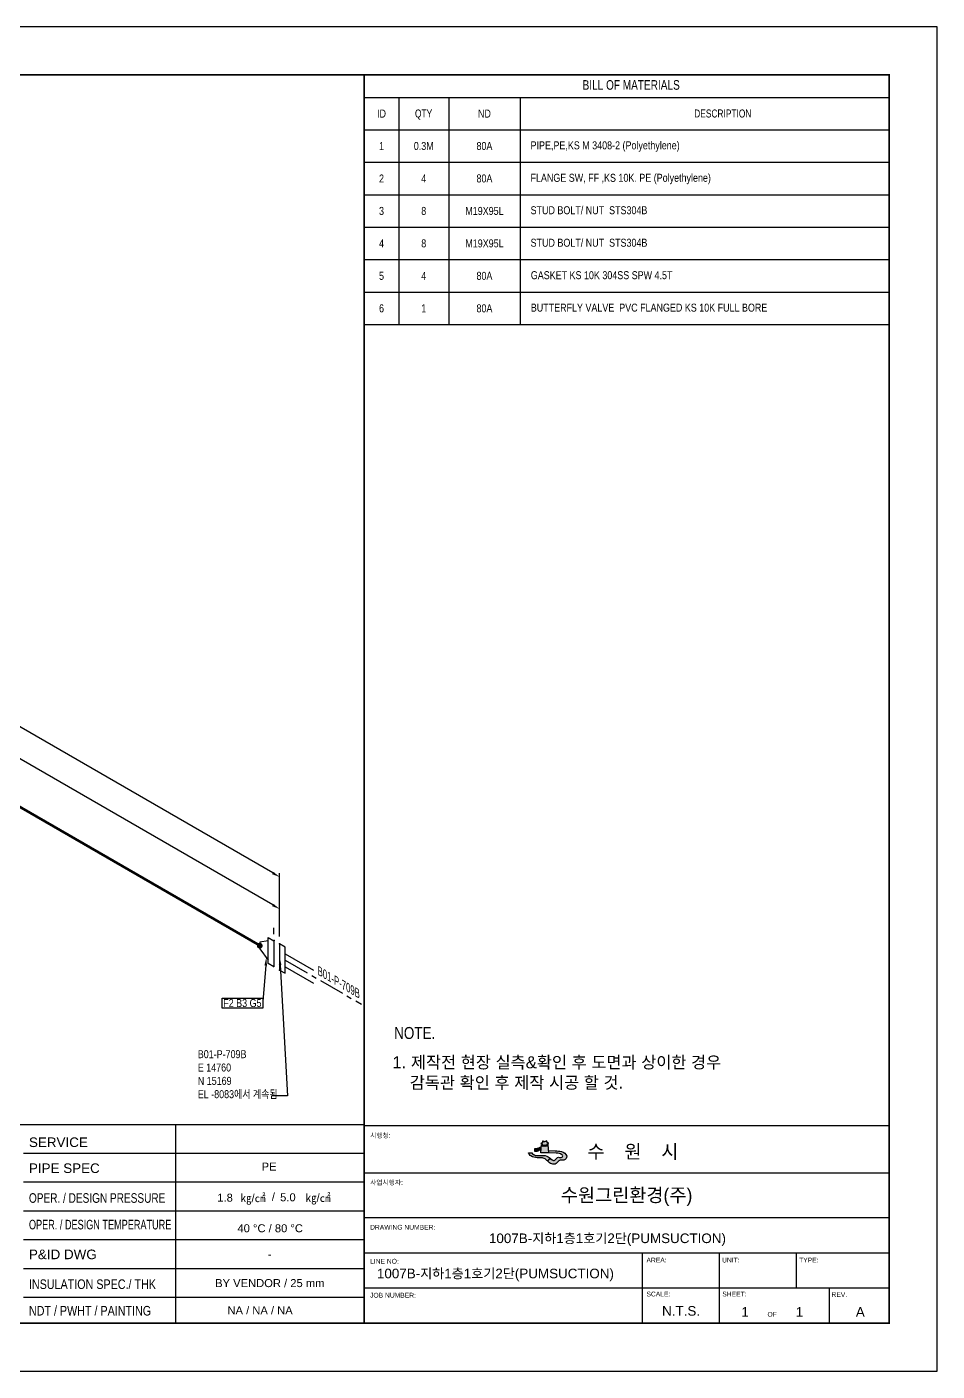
# Model space of a CAD drawing. Header units: millimetres. Extents: x 0 to 594, y 0 to 420.
# Drawn here: x 309.6 to 594, y 0 to 420 of the extents above; entities that cross this region are included whole.
import ezdxf
from ezdxf import colors
from ezdxf.entities.mleader import LeaderData, LeaderLine
from ezdxf.enums import TextEntityAlignment as Align
from ezdxf.math import Vec2, Vec3

# ---------------------------------------------------------------- set-up
doc = ezdxf.new("R2010")
doc.units = ezdxf.units.MM
doc.header["$LTSCALE"] = 0.25
doc.linetypes.add('CENTER', pattern=[50.8, 31.75, -6.35, 6.35, -6.35])
doc.linetypes.add('DASHED2', pattern=[9.525, 6.35, -3.175])
for name, color, linetype in [('7', 5, 'Continuous'), ('기기', 6, 'Continuous'), ('밸브', 4, 'Continuous'), ('연속', 7, 'DASHED2'), ('열 추적 선', 7, 'CENTER'), ('용접', 1, 'Continuous'), ('주석', 7, 'Continuous'), ('지시선', 1, 'Continuous'), ('치수', 1, 'Continuous'), ('테이블', 7, 'Continuous')]:
    doc.layers.add(name, color=color, linetype=linetype)
doc.layers.add('파이프', color=3, linetype='Continuous', lineweight=70)
doc.styles.add('AdskIsoAnnotation', font='arial.ttf', dxfattribs={"width": 0.8, "height": 1})
doc.styles.add('AdskIsoMetric', font='arial.ttf', dxfattribs={"width": 0.8, "height": 2.5})
doc.styles.add('AdskIsoMetric-30', font='arial.ttf', dxfattribs={"width": 0.8, "height": 2.5})
doc.styles.add('MtXpl_', font='')
doc.styles.add('RomanS', font='arial.ttf')
doc.styles.get("Standard").update_dxf_attribs({"font": 'arial.ttf'})
doc.styles.add('굴림', font='')
doc.styles.get('MtXpl_').set_extended_font_data('Gulim')
doc.styles.get('굴림').set_extended_font_data('Gulim')
doc.dimstyles.new('AdskIsoMetric', dxfattribs={"dimtxt": 2.5, "dimasz": 2.5, "dimexe": 1, "dimexo": 2, "dimgap": 0.8, "dimtad": 1, "dimdec": 0, "dimrnd": 1, "dimzin": 0, "dimdsep": 46, "dimtxsty": 'AdskIsoMetric', "dimcen": 0, "dimclrt": 7, "dimadec": 0, "dimazin": 0, "dimtfac": 1, "dimtdec": 0, "dimtmove": 1, "dimatfit": 3, "dimfxl": 0, "dimfrac": 2, "dimtolj": 1, "dimtzin": 0, "dimarcsym": 0})

# ---------------------------------------------------------------- blocks, each defined once
blk = doc.blocks.new('개스킷-1-IsoRight')
at = {"color": 0, "linetype": 'ByBlock', "lineweight": -2, "extrusion": (1, 0, 0)}
for p in [(-0.044, 0.23), (0.044, 0.179), (-0.053, -0.174), (0.044, -0.23)]:
    blk.add_point(p, dxfattribs=at)
blk = doc.blocks.new('플랜지WN-1-IsoRight')
at = {"color": 0, "linetype": 'ByBlock', "lineweight": -2, "extrusion": (0.707107, 0.408248, -0.57735)}
for p, q in [((0.022, 0.14), (-0.11, 0.115)), ((-0.11, 0.115), (-0.11, 0.013)), ((-0.11, 0.013), (0.022, -0.166)), ((0.022, 0.191), (0.11, 0.14)), ((0.022, -0.217), (0.022, 0.191)), ((0.11, 0.14), (0.11, -0.268)), ((0.11, -0.268), (0.022, -0.217))]:
    blk.add_line(p, q, dxfattribs=at)
blk = doc.blocks.new('*D14')
at = {"layer": 'Defpoints', "color": 0}
for p in [(214.86, 244.68), (214.86, 233.77), (388.58, 133.47)]:
    blk.add_point(p, dxfattribs=at)
at = {"layer": '치수', "color": 0, "lineweight": -2}
for p, q in [((214.86, 236.08), (214.86, 245.84)), ((386.42, 145.64), (217.03, 243.43)), ((388.58, 135.78), (388.58, 145.54))]:
    blk.add_line(p, q, dxfattribs=at)
at = {"layer": '치수', "color": 0}
for points in [[(217.24, 243.8), (216.82, 243.07), (214.86, 244.68)], [(386.62, 146), (386.21, 145.28), (388.58, 144.39)]]:
    blk.add_solid(points, dxfattribs=at)
at = {"layer": '치수', "color": 7, "insert": (301.72, 197.15), "char_height": 2.5, "attachment_point": 5, "rotation": 330, "style": 'AdskIsoMetric-30'}
blk.add_mtext('\\A1;257', dxfattribs=at)
blk = doc.blocks.new('개스킷 해치 표식-1-IsoRight')
at = {"linetype": 'ByBlock', "lineweight": -2, "extrusion": (0.707107, 0.408248, -0.57735)}
blk.add_line((0, 0), (0, 0.102), dxfattribs=at)
blk = doc.blocks.new('*D17')
at = {"layer": 'Defpoints', "color": 0}
for p in [(42.42, 354.25), (42.42, 333.33), (388.58, 133.47)]:
    blk.add_point(p, dxfattribs=at)
at = {"layer": '치수', "color": 0, "lineweight": -2}
for p, q in [((42.42, 335.64), (42.42, 355.4)), ((386.42, 155.64), (44.58, 353)), ((388.58, 135.78), (388.58, 155.54))]:
    blk.add_line(p, q, dxfattribs=at)
at = {"layer": '치수', "color": 0}
for points in [[(44.79, 353.36), (44.38, 352.63), (42.42, 354.25)], [(386.62, 156), (386.21, 155.28), (388.58, 154.39)]]:
    blk.add_solid(points, dxfattribs=at)
at = {"layer": '치수', "color": 7, "insert": (215.5, 256.93), "char_height": 2.5, "attachment_point": 5, "rotation": 330, "style": 'AdskIsoMetric-30'}
blk.add_mtext('\\A1;555', dxfattribs=at)
blk = doc.blocks.new('Buttweld')
at = {"lineweight": -2}
blk.add_hatch(color=0, dxfattribs=at).paths.add_polyline_path([(0.044, -0.003), (0.043, 0.005), (0.041, 0.013), (0.038, 0.02), (0.033, 0.026), (0.028, 0.032), (0.021, 0.037), (0.014, 0.04), (0.007, 0.042), (-0.001, 0.043), (-0.009, 0.042), (-0.017, 0.04), (-0.024, 0.037), (-0.03, 0.032), (-0.036, 0.026), (-0.04, 0.02), (-0.044, 0.013), (-0.046, 0.005), (-0.047, -0.003), (-0.046, -0.01), (-0.044, -0.018), (-0.04, -0.025), (-0.036, -0.032), (-0.03, -0.037), (-0.024, -0.042), (-0.017, -0.045), (-0.009, -0.047), (-0.001, -0.048), (0.007, -0.047), (0.014, -0.045), (0.021, -0.042), (0.028, -0.037), (0.033, -0.032), (0.038, -0.025), (0.041, -0.018), (0.043, -0.01)], is_closed=False, flags=0)
blk = doc.blocks.new('AnnoRect')
at = {"color": 0, "linetype": 'ByBlock', "lineweight": -2}
blk.add_wipeout([(-0.81, -0.6), (-0.81, 0.6), (0.81, 0.6), (0.81, -0.6)], dxfattribs=at)
blk.add_lwpolyline([(-0.81, -0.6), (-0.81, 0.6), (0.81, 0.6), (0.81, -0.6)], close=True, dxfattribs=at)
at = {"color": 0, "linetype": 'ByBlock', "lineweight": -2, "style": 'AdskIsoAnnotation', "width": 0.8}
blk.add_attdef('XX', text='', height=1, dxfattribs=at).set_placement((0, 0), align=Align.MIDDLE_CENTER)
blk = doc.blocks.new('끝 장비-1-IsoLeft')
at = {"color": 0, "linetype": 'ByBlock', "lineweight": -2, "extrusion": (0, 0.816497, 0.57735)}
for p, q in [((-0.177, 0), (-0.619, 0.255)), ((0, 0.102), (-0.442, 0.357)), ((-0.265, -0.051), (0.088, 0.153)), ((0.177, 0.102), (-0.177, -0.102)), ((0.088, 0.153), (0.177, 0.102)), ((-0.177, -0.102), (-0.265, -0.051))]:
    blk.add_line(p, q, dxfattribs=at)
blk = doc.blocks.new('수원시마크')
for color, points in [(1, [(3.75, 6.08, 0.143186), (2.76, 5.78, -0.141847), (1.87, 5.57), (1.39, 5.55), (1.39, 4.73), (1.96, 4.73, 0.144474), (2.64, 4.86), (2.85, 4.99, -0.277731), (3.42, 5.19), (3.68, 5.22)]), (3, [(4.54, 3.3), (1.78, 3.3, -0.16593), (0.46, 4.14), (-0.62, 4.14, 0.174295), (0.21, 3.1, 0.126792), (2.29, 2.45), (3.76, 2.41, -0.209259), (4.99, 2.06), (5.76, 1.43), (6.79, 2.24), (6.45, 2.52, 0.16522)])]:
    blk.add_hatch(color=color).paths.add_polyline_path(points)
h = blk.add_hatch(color=5)
h.paths.add_polyline_path([(6.27, 4.13), (6.04, 6.98), (5.7, 6.98), (5.7, 7.25), (6.13, 7.29), (6.13, 7.5), (5.64, 7.81), (5.64, 8.21), (5.5, 8.21), (5.5, 8.01), (4.93, 7.98), (4.36, 8.01), (4.36, 8.21), (4.22, 8.21), (4.22, 7.81), (3.73, 7.5), (3.73, 7.29), (4.16, 7.25), (4.16, 6.98), (3.82, 6.98), (3.59, 4.13)])
h.paths.add_polyline_path([(4.76, 6.46), (4.76, 6.74), (5.1, 6.74), (5.1, 6.46)], flags=16)
h.paths.add_polyline_path([(5.41, 6.46), (5.41, 6.74), (5.75, 6.74), (5.75, 6.46)], flags=16)
h.paths.add_polyline_path([(4.45, 6.46), (4.11, 6.46), (4.11, 6.74), (4.45, 6.74)], flags=16)
h.paths.add_polyline_path([(8.83, 4.05, -0.174291), (10.75, 3.51, -0.59696), (10.82, 2.7, -0.25604), (10.22, 2.53, 0.024566), (9.63, 2.64, 0.278989), (8.96, 2.35), (8.37, 1.69, -0.298853), (7.44, 1.72), (6.79, 2.24), (5.76, 1.43), (6.54, 0.8, 0.063286), (7.28, 0.37, 0.24753), (8.73, 0.49), (9.46, 1.2, -0.193471), (10.41, 1.66), (11.45, 1.69, 0.388319), (12.37, 3.05, 0.259907), (10.64, 4.57, 0.04063), (8.4, 4.86), (6.21, 4.91), (6.27, 4.13), (6.32, 4.13)])
at = {"color": 1}
blk.add_line((5.76, 1.43), (6.79, 2.24), dxfattribs=at)
at = {"color": 5}
for points in [[(6.2, 4.91), (8.4, 4.86, -0.04063), (10.64, 4.57, -0.259907), (12.37, 3.05, -0.388319), (11.45, 1.69), (10.41, 1.66, 0.193471), (9.46, 1.2), (8.73, 0.49, -0.24753), (7.28, 0.37, -0.063286), (6.54, 0.8), (4.99, 2.06, 0.209259), (3.76, 2.41), (2.29, 2.45, -0.126792), (0.21, 3.1, -0.174295), (-0.62, 4.14, -2.92713)], [(-0.62, 4.14), (0.46, 4.14, 0.16593), (1.78, 3.3), (4.54, 3.3, -0.16522), (6.45, 2.52), (7.44, 1.72, 0.298853), (8.37, 1.69), (8.96, 2.35, -0.278989), (9.63, 2.64, -0.024566), (10.22, 2.53, 0.25604), (10.82, 2.7, 0.59696), (10.75, 3.51, 0.174291), (8.83, 4.05), (6.32, 4.13), (3.59, 4.13)]]:
    blk.add_lwpolyline(points, format="xyb", dxfattribs=at)
at = {"color": 1}
blk.add_lwpolyline([(3.75, 6.08, 0.143186), (2.76, 5.78, -0.141847), (1.87, 5.57), (1.39, 5.55), (1.39, 4.73), (1.96, 4.73, 0.144474), (2.64, 4.86), (2.85, 4.99, -0.277731), (3.42, 5.19), (3.68, 5.22)], format="xyb", dxfattribs=at)
at = {"color": 5}
for points in [[(3.59, 4.13), (3.82, 6.98), (4.16, 6.98), (4.16, 7.25), (3.73, 7.29), (3.73, 7.5), (4.22, 7.81), (4.22, 8.21), (4.36, 8.21), (4.36, 8.01), (4.93, 7.98)], [(6.27, 4.13), (6.04, 6.98), (5.7, 6.98), (5.7, 7.25), (6.13, 7.29), (6.13, 7.5), (5.64, 7.81), (5.64, 8.21), (5.5, 8.21), (5.5, 8.01), (4.93, 7.98)]]:
    blk.add_lwpolyline(points, dxfattribs=at)
for points in [[(4.11, 6.46), (4.45, 6.46), (4.45, 6.74), (4.11, 6.74)], [(4.76, 6.46), (5.1, 6.46), (5.1, 6.74), (4.76, 6.74)], [(5.75, 6.46), (5.41, 6.46), (5.41, 6.74), (5.75, 6.74)]]:
    blk.add_lwpolyline(points, close=True, dxfattribs=at)
blk = doc.blocks.new('T')
at = {"layer": '지시선', "xscale": 48, "yscale": 48, "zscale": 48}
blk.add_blockref('수원시마크', (-288, -200), dxfattribs=at)

msp = doc.modelspace()

# ---------------------------------------------------------------- linework, layer by layer
at = {"linetype": 'ByBlock', "lineweight": -2}
for p, q in [((356, 77), (356, 15)), ((501.92, 15), (501.92, 37)), ((526, 15), (526, 37)), ((550.08, 26), (550.08, 37)), ((560.38, 15), (560.38, 26))]:
    msp.add_line(p, q, dxfattribs=at)
for p, q in [((415, 76.69), (579, 76.69)), ((415, 68), (308.58, 68)), ((415, 59), (308.58, 59)), ((415, 62), (579, 62)), ((415, 50), (308.58, 50)), ((415, 48), (579, 48)), ((415, 41), (308.58, 41)), ((415, 37), (579, 37)), ((415, 32), (308.58, 32)), ((415, 26), (579, 26)), ((415, 23), (308.58, 23))]:
    msp.add_line(p, q)
at = {"linetype": 'ByBlock', "lineweight": -2, "const_width": 0.5}
for points in [[(415, 15), (415, 405)], [(415, 77), (154, 77), (154, 15)]]:
    msp.add_lwpolyline(points, dxfattribs=at)
at = {"layer": '열 추적 선', "color": 1}
msp.add_line((390.35, 128.37), (414.16, 114.62), dxfattribs=at)
at = {"layer": '테이블'}
for p, q in [((415, 405), (579, 405)), ((415, 405), (415, 357.41)), ((415, 405), (415, 316.84)), ((415, 405), (579, 405)), ((579, 405), (579, 357.41)), ((579, 405), (579, 316.84)), ((415, 397.98), (579, 397.98)), ((425.82, 397.98), (425.82, 387.84)), ((441.39, 397.98), (441.39, 387.84)), ((463.76, 397.98), (463.76, 387.84)), ((415, 387.84), (579, 387.84)), ((415, 387.84), (579, 387.84)), ((415, 387.84), (579, 387.84)), ((425.82, 387.84), (425.82, 377.7)), ((441.39, 387.84), (441.39, 377.7)), ((463.76, 387.84), (463.76, 377.7)), ((415, 377.7), (579, 377.7)), ((415, 377.7), (579, 377.7)), ((425.82, 377.7), (425.82, 357.41)), ((441.39, 377.7), (441.39, 357.41)), ((463.76, 377.7), (463.76, 357.41)), ((415, 367.55), (579, 367.55)), ((415, 357.41), (579, 357.41)), ((415, 357.41), (579, 357.41)), ((425.82, 357.41), (425.82, 347.27)), ((441.39, 357.41), (441.39, 347.27)), ((463.76, 357.41), (463.76, 347.27)), ((415, 347.27), (579, 347.27)), ((415, 347.27), (579, 347.27)), ((425.82, 347.27), (425.82, 326.98)), ((441.39, 347.27), (441.39, 326.98)), ((463.76, 347.27), (463.76, 326.98)), ((415, 337.13), (579, 337.13)), ((415, 326.98), (579, 326.98))]:
    msp.add_line(p, q, dxfattribs=at)
at = {"layer": '파이프'}
msp.add_lwpolyline([(382.39, 132.96), (219.28, 227.13)], dxfattribs=at)

# ---------------------------------------------------------------- block references
at = {"layer": '7', "xscale": 0.01912379949126055, "yscale": 0.01912379949126055, "zscale": 0.01912379949126055}
msp.add_blockref('T', (472.42, 68.21), dxfattribs=at)
at = {"layer": '밸브', "xscale": 20, "yscale": 20, "zscale": 20}
for name, p in [('플랜지WN-1-IsoRight', (384.6, 131.69)), ('개스킷-1-IsoRight', (387.7, 129.9))]:
    msp.add_blockref(name, p, dxfattribs=at)
at = {"layer": '용접', "xscale": 20, "yscale": 20, "zscale": 20}
msp.add_blockref('Buttweld', (382.39, 132.96), dxfattribs=at)
at = {"layer": '치수', "xscale": 20, "yscale": 20, "zscale": 20}
msp.add_blockref('개스킷 해치 표식-1-IsoRight', (386.81, 136.49), dxfattribs=at)
msp.add_blockref('개스킷 해치 표식-1-IsoRight', (386.81, 136.49), dxfattribs=at)

# ---------------------------------------------------------------- texts
at = {"color": 7, "linetype": 'ByBlock', "lineweight": -2, "style": 'RomanS'}
for s, height, p in [('SERVICE', 3, (310.25, 70.01)), ('시행청:', 1.5, (416.84, 72.89)), ('PIPE SPEC', 3, (310.25, 61.9)), ('사업시행자:', 1.5, (416.84, 58.2)), ('DRAWING NUMBER:', 1.5, (416.84, 44.2)), ('P&ID DWG ', 3, (310.25, 34.97)), ('LINE NO:', 1.5, (416.84, 33.58)), ('AREA:', 1.5, (503.19, 33.94)), ('UNIT:', 1.5, (526.81, 33.94)), ('TYPE:', 1.5, (550.89, 33.94)), ('JOB NUMBER:', 1.5, (416.84, 22.96)), ('SCALE:', 1.5, (503.19, 23.33)), ('SHEET:', 1.5, (526.89, 23.33)), ('REV.', 1.5, (561, 23.16)), ('OF', 1.5, (541, 17))]:
    msp.add_text(s, height=height, dxfattribs=at).set_placement(p)
at = {"style": '굴림'}
msp.add_text('수    원    시', height=4.256, dxfattribs=at).set_placement((484.76, 66.47))
at = {"color": 7, "style": 'AdskIsoMetric'}
for s, p in [('PE', (382.95, 62.65)), ('1.8', (369.1, 52.95)), ('㎏/㎠', (376.38, 52.81)), ('/', (386.13, 53.2)), ('5.0', (388.73, 53.06)), ('㎏/㎠', (396.7, 52.87)), ('40 %%DC / 80 %%DC', (375.4, 43.38)), ('NA / NA / NA', (372.28, 17.73))]:
    msp.add_text(s, height=2.5, dxfattribs=at).set_placement(p)
at = {"color": 7, "linetype": 'ByBlock', "lineweight": -2, "style": 'RomanS'}
for s, width, p in [('OPER. / DESIGN PRESSURE', 0.75, (310.25, 52.59)), ('OPER. / DESIGN TEMPERATURE', 0.68, (310.25, 44.28)), ('INSULATION SPEC./ THK', 0.8, (310.25, 25.66)), ('NDT / PWHT / PAINTING', 0.8, (310.25, 17.36))]:
    msp.add_text(s, height=3, dxfattribs=dict(at, width=width)).set_placement(p)
at = {"style": '굴림'}
msp.add_text('수원그린환경(주)', height=4.256, dxfattribs=at).set_placement((497, 55), align=Align.MIDDLE_CENTER)
at = {"color": 7, "style": 'AdskIsoMetric'}
for s, p in [('-', (385.5, 36.5)), ('BY VENDOR / 25 mm', (385.5, 27.5))]:
    msp.add_text(s, height=2.5, dxfattribs=at).set_placement(p, align=Align.MIDDLE_CENTER)
at = {"color": 7, "linetype": 'ByBlock', "lineweight": -2}
msp.add_text('N.T.S.', height=3, dxfattribs=at).set_placement((514, 17.32), align=Align.CENTER)
at = {"color": 7}
for tag, p in [('1007B-지하1층1호기2단(PUMSUCTION)', (491, 40)), ('1007B-지하1층1호기2단(PUMSUCTION)', (456, 29)), ('1', (534, 17)), ('1', (551, 17)), ('A', (570, 17))]:
    msp.add_attdef(tag, text='', height=3, dxfattribs=at).set_placement(p, align=Align.CENTER)
at = {"layer": '기기', "style": 'AdskIsoMetric-30', "oblique": 330, "width": 0.8}
msp.add_text('B01-P-709B', height=2.5, rotation=330, dxfattribs=at).set_placement((400.45, 123.89))
at = {"layer": '주석', "style": 'AdskIsoAnnotation', "width": 0.8}
msp.add_text('NOTE.', height=3.75, dxfattribs=at).set_placement((424.37, 103.77))
at = {"layer": '주석', "style": 'AdskIsoAnnotation'}
for s, p in [('1. 제작전 현장 실측&확인 후 도면과 상이한 경우 ', (423.78, 94.61)), ('   감독관 확인 후 제작 시공 할 것.', (424.9, 88.27))]:
    msp.add_text(s, height=3.75, dxfattribs=at).set_placement(p)
at = {"layer": '주석', "insert": (363, 85), "char_height": 2.5, "attachment_point": 7, "style": 'AdskIsoAnnotation'}
msp.add_mtext('\\PB01-P-709B\\PE 14760\\PN 15169\\PEL -8083{\\fGulim|b0|i0|c129|p50;에서 계속됨}', dxfattribs=at)
at = {"layer": '테이블', "width": 0.8}
for s, height, style, p in [('BILL OF MATERIALS', 3, 'MtXpl_', (483.23, 400.36)), ('QTY', 2.5, 'MtXpl_', (430.86, 391.69)), ('DESCRIPTION', 2.5, 'MtXpl_', (518.1, 391.69)), ('PIPE,PE,KS M 3408-2 (Polyethylene) ', 2.5, 'AdskIsoMetric', (466.98, 381.74)), ('FLANGE SW, FF ,KS 10K. PE (Polyethylene) ', 2.5, 'AdskIsoMetric', (466.96, 371.6)), ('STUD BOLT/ NUT  STS304B', 2.5, 'AdskIsoMetric', (466.99, 361.46)), ('STUD BOLT/ NUT  STS304B', 2.5, 'AdskIsoMetric', (466.99, 351.31)), ('GASKET KS 10K 304SS SPW 4.5T', 2.5, 'AdskIsoMetric', (467.05, 341.17)), ('BUTTERFLY VALVE  PVC FLANGED KS 10K FULL BORE ', 2.5, 'AdskIsoMetric', (467.05, 331.03))]:
    msp.add_text(s, height=height, dxfattribs=dict(at, style=style)).set_placement(p)
at = {"layer": '테이블', "char_height": 2.5, "attachment_point": 5, "style": 'AdskIsoMetric'}
for s, insert, width in [('ID', (420.41, 392.91), 7.82), ('ND', (452.57, 392.91), 19.3704), ('1', (420.41, 382.77), 7.82), ('0.3M', (433.6, 382.77), 12.5685), ('80A', (452.57, 382.77), 19.3704), ('2', (420.41, 372.63), 7.82), ('4', (433.6, 372.63), 12.5685), ('80A', (452.57, 372.63), 19.3704), ('3', (420.41, 362.48), 7.82), ('8', (433.6, 362.48), 12.5685), ('M19X95L', (452.57, 362.48), 19.3704), ('4', (420.41, 352.34), 7.82), ('8', (433.6, 352.34), 12.5685), ('M19X95L', (452.57, 352.34), 19.3704), ('5', (420.41, 342.2), 7.82), ('4', (433.6, 342.2), 12.5685), ('80A', (452.57, 342.2), 19.3704), ('6', (420.41, 332.05), 7.82), ('1', (433.6, 332.05), 12.5685), ('80A', (452.57, 332.05), 19.3704)]:
    msp.add_mtext(s, dxfattribs=dict(at, insert=insert, width=width))

# ---------------------------------------------------------------- dimensions: what is measured, and where the dimension line sits
at = {"layer": '치수'}
for base, p2, text, override, picture, middle in [((42.42, 354.25), (42.42, 333.33), '555', {"dimtad": 0, "dimlfac": 1.388939, "dimtxsty": 'AdskIsoMetric-30', "dimse1": 0, "dimse2": 0, "dimsd1": 0, "dimsd2": 0, "dimtmove": 1}, '*D17', (215.5, 256.93)), ((214.86, 244.68), (214.86, 233.77), '257', {"dimtad": 0, "dimlfac": 1.282096, "dimtxsty": 'AdskIsoMetric-30', "dimse1": 0, "dimse2": 0, "dimsd1": 0, "dimsd2": 0, "dimtmove": 1}, '*D14', (301.72, 197.15))]:
    dim = msp.add_linear_dim(base=base, p1=(388.58, 133.47), p2=p2, angle=150, text=text, dimstyle='AdskIsoMetric', override=override, dxfattribs=at)
    dim.commit()
    dim.dimension.update_dxf_attribs({"geometry": picture, "text_midpoint": middle, "dimtype": 160})

# ---------------------------------------------------------------- leaders
at = {"layer": '주석'}
ml = msp.add_multileader_mtext('Standard', dxfattribs=at)
ml.set_content('')
ml.set_leader_properties()
ml.build(insert=Vec2(0, 0))
ml.multileader.update_dxf_attribs({"dogleg_length": 0, "arrow_head_size": 2.5})
ctx = ml.context
ctx.base_point, ctx.arrow_head_size = Vec3(383.36, 115.55), 2.5
notes = []
notes.append((ctx, [(0, (1, 1, 0), (383.36, 115.55), (-1, 0), 0, [(0, [(384.41, 129.22)], 0, [])])]))
ctx.mtext, ml.multileader.dxf.content_type = None, 0
ml = msp.add_multileader_mtext('Standard', dxfattribs=at)
ml.set_content('')
ml.set_leader_properties()
ml.build(insert=Vec2(0, 0))
ml.multileader.update_dxf_attribs({"dogleg_length": 4.91, "arrow_head_size": 2.5})
ctx = ml.context
ctx.base_point, ctx.arrow_head_size = Vec3(386.09, 86), 2.5
notes.append((ctx, [(0, (1, 1, 0), (391, 86), (-1, 0), 4.91, [(0, [(388.58, 129.39)], 0, [])])]))
ctx.mtext, ml.multileader.dxf.content_type = None, 0
for ctx, leaders in notes:
    for number, flags, end, landing, length, lines in leaders:
        leader = LeaderData()
        leader.index, (leader.has_last_leader_line, leader.has_dogleg_vector, leader.attachment_direction) = number, flags
        leader.last_leader_point, leader.dogleg_vector, leader.dogleg_length = Vec3(end), Vec3(landing), length
        for number, points, colour, breaks in lines:
            line = LeaderLine()
            line.index, line.vertices, line.color, line.breaks = number, Vec3.list(points), colors.encode_raw_color(colour), breaks
            leader.lines.append(line)
        ctx.leaders.append(leader)

# ---------------------------------------------------------------- next in the draw order: block references
ref = msp.add_blockref('AnnoRect', (377, 115), dxfattribs=dict(at, xscale=7.855166051660518, yscale=2.586971350613916, zscale=2.5))
ref.add_attrib('XX_001', 'F2 B3 G5', (370.96, 113.75), dxfattribs={"layer": '0', "color": 0, "linetype": 'ByBlock', "lineweight": -2, "height": 2.5, "style": 'AdskIsoAnnotation', "width": 0.8})

# ---------------------------------------------------------------- next in the draw order: linework, layer by layer
msp.add_lwpolyline([(0, 0), (594, 0), (594, 420), (0, 420)], close=True)
at = {"const_width": 0.5}
msp.add_lwpolyline([(15, 15), (579, 15), (579, 405), (15, 405)], close=True, dxfattribs=at)

# ---------------------------------------------------------------- next in the draw order: block references
at = {"layer": '연속', "xscale": -19.99999999999999, "yscale": 19.99999999999999, "zscale": 19.99999999999999, "rotation": 299.9999999999868}
msp.add_blockref('끝 장비-1-IsoLeft', (388.58, 129.39), dxfattribs=at)

doc.saveas('drawing.dxf')
